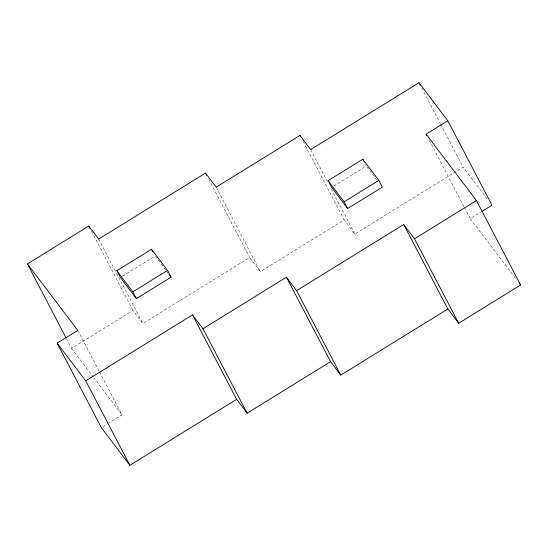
<?xml version="1.0" encoding="UTF-8"?>
<svg xmlns="http://www.w3.org/2000/svg" width="548" height="548" viewBox="0 0 548 548"><rect width="100%" height="100%" fill="white"/><g stroke="black" fill="none" stroke-linecap="round" stroke-linejoin="round"><path stroke-width="0.41" stroke-dasharray="2.74 2.06" d="M122.519 276.13L155.05 256.032L165.914 270.349M333.773 186.087L366.304 165.989L365.523 164.489M66.431 338.596L71.555 348.398L132.952 310.476L142.85 323.526L249.655 257.546L260.348 271.644L344.11 219.906L354.851 234.065L463.129 167.174L487.857 199.773M102.736 426.734L107.011 424.09M107.723 423.652L121.964 414.857L99.489 371.866M464.341 207.315L470.253 218.625L481.117 211.918M470.253 218.625L516.49 279.583M366.824 166.674L376.647 179.628M166.428 271.034L167.983 273.075M71.555 348.398L93.16 376.88M93.674 377.558L121.964 414.857M421.734 87.988L440.263 123.437M440.654 124.191L463.129 167.174M429.255 140.199L463.944 206.562M310.689 149.604L327.252 181.278M331.191 188.82L354.851 234.065M303.106 141.473L344.11 219.906M216.193 187.183L260.348 271.644M208.658 179.121L249.655 257.546M98.695 239.065L142.85 323.526M91.55 231.29L132.952 310.476M77.809 330.389L99.099 371.112"/><path stroke-width="0.82" d="M66.034 337.842L27.4 263.937L88.79 226.009L98.695 239.065L205.5 173.086L216.193 187.183L299.948 135.445L310.689 149.604L418.973 82.714L447.826 120.745L491.981 205.205L481.843 211.473M116.82 270.712L151.522 249.272L167.551 270.411L171.086 277.165L136.383 298.605L120.355 277.466L116.82 270.712L132.849 291.844L136.383 298.605M132.849 291.844L167.551 270.411M447.826 120.745L426.097 134.164L476.445 200.534L520.6 285.001L458.683 323.252L447.846 308.969L340.774 375.113L330.567 361.659L247.134 413.199L236.626 399.348L129.89 465.286L101.312 427.611L57.156 343.151L77.809 330.389L27.4 263.937M328.074 180.669L362.776 159.235L378.805 180.367L382.34 187.128L347.638 208.562L331.609 187.43L328.074 180.669L344.11 201.808L347.638 208.562M344.11 201.808L378.805 180.367M57.156 343.151L85.735 380.826L192.471 314.888L202.979 328.738L247.134 413.199M202.979 328.738L286.412 277.199L296.619 290.652L340.774 375.113M296.619 290.652L403.691 224.502L414.528 238.784L458.683 323.252M414.528 238.784L476.445 200.534M519.059 282.967L520.6 285.001M169.017 274.438L171.086 277.165M418.973 82.714L420.158 84.974M426.097 134.164L426.885 135.671M403.691 224.502L447.846 308.969M362.776 159.235L364.345 162.235M299.948 135.445L300.736 136.952M286.412 277.199L330.567 361.659M205.5 173.086L206.685 175.346M192.471 314.888L236.626 399.348M151.522 249.272L152.7 251.525M88.79 226.009L90.372 229.03M85.735 380.826L129.89 465.286"/></g></svg>
